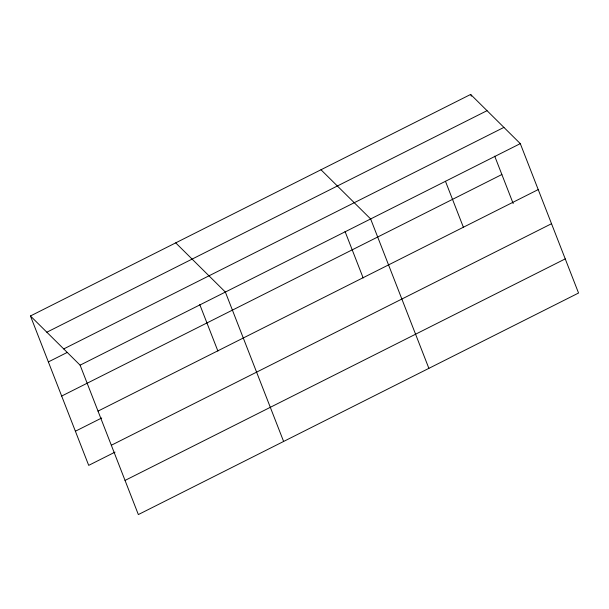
<?xml version="1.0" encoding="UTF-8"?>
<svg xmlns="http://www.w3.org/2000/svg" width="609" height="609" viewBox="0 0 609 609"><rect width="100%" height="100%" fill="white"/><g stroke="black" fill="none" stroke-linecap="round" stroke-linejoin="round"><path stroke-width="0.91" d="M30.45 315.972L470.65 94.433L520.299 143.633L578.55 293.028L138.35 514.567L80.106 365.164L30.45 315.972L88.701 465.367L115.032 452.114M46.84 332.209L487.033 110.671M63.717 348.934L503.917 127.395M48.362 361.921L67.051 352.512M80.106 365.164L520.299 143.633M61.676 396.056L501.869 174.524M98.019 411.113L538.219 189.582M75.387 431.233L101.726 417.98M111.333 445.255L551.526 223.716M125.043 480.425L565.243 258.886M320.981 169.759L370.637 218.951L428.881 368.354M175.712 242.862L225.368 292.061L283.619 441.456M470.65 94.433L471.336 96.207M494.706 156.14L513.181 203.543M445.468 181.292L463.38 227.241M345.037 231.466L363.177 277.986M199.775 304.569L217.908 351.089"/></g></svg>
